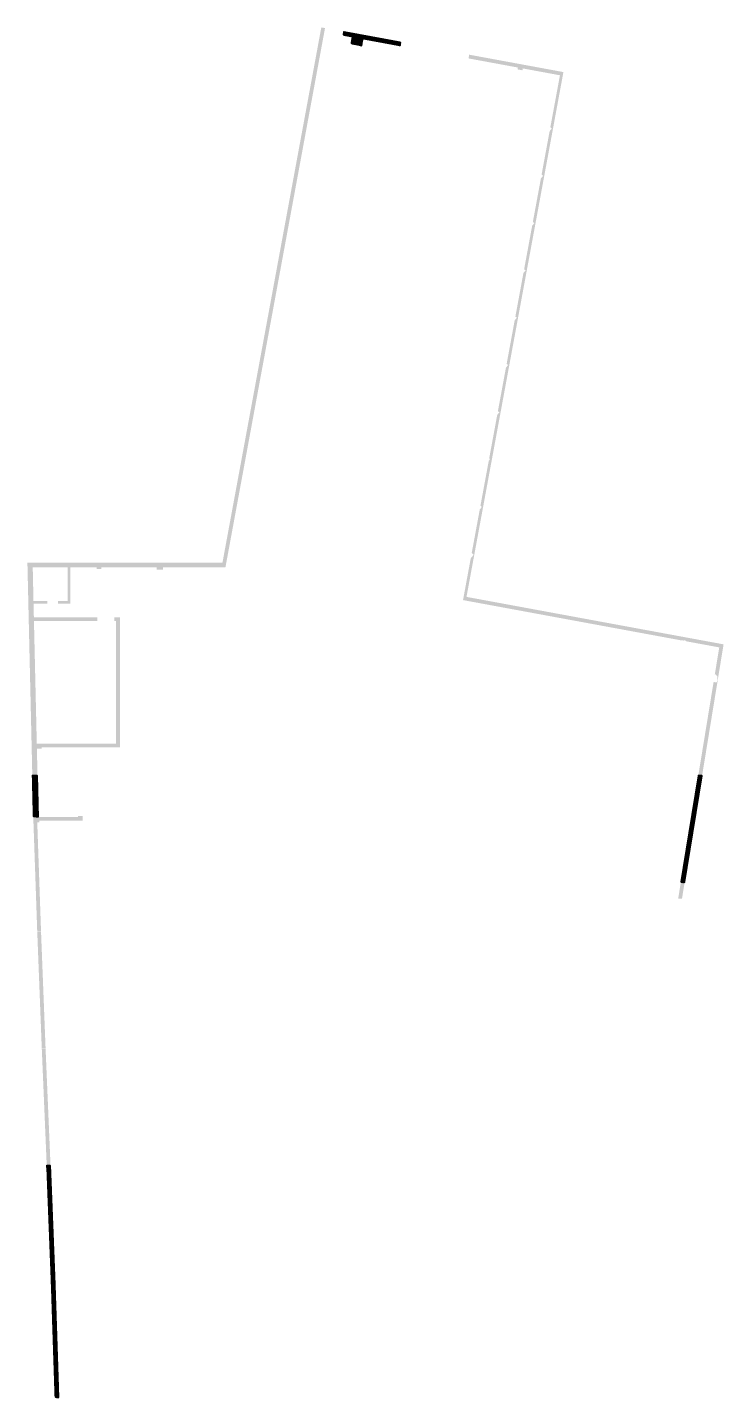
# Model space of a CAD drawing. Extents: x 12205 to 43953, y -13146 to 39013.
# Drawn here: x 40278 to 43953, y 31776 to 39013 of the extents above.
import ezdxf

# ---------------------------------------------------------------- set-up
doc = ezdxf.new("R2010")
doc.units = 0
doc.header["$LTSCALE"] = 100
doc.header["$MEASUREMENT"] = 0
doc.layers.add('4 - HACHURA PAREDE', color=251, linetype='CONTINUOUS')
pattern_1 = [(45, (32745.75725, 29629.88309), (-0.0883883476, 0.0883883476), [])]
pattern_2 = [(45, (32745.75725, 29629.88309), (-0.0883883476, 0.0883883476), [])]

msp = doc.modelspace()

# ---------------------------------------------------------------- hatches: boundary and pattern name
at = {"layer": '4 - HACHURA PAREDE', "ltscale": 0.2}
h = msp.add_hatch(dxfattribs=at)
h.set_pattern_fill('ANSI31', color=256, style=0)
h.set_pattern_definition(pattern_1)
h.paths.add_polyline_path([(40504.7, 36186.6), (40504.7, 36161.6), (40642.7, 36161.6), (40642.7, 36151.6), (40667.7, 36151.6), (40667.7, 36161.6), (40959.7, 36161.6), (40959.7, 36148.6), (40994.2, 36148.6), (40994.2, 36161.6), (41323.2, 36161.6), (41848.9, 39009.5), (41829.3, 39013.1), (41307.5, 36186.6)])
h = msp.add_hatch(dxfattribs=at)
h.set_pattern_fill('ANSI31', color=256, style=0)
h.set_pattern_definition(pattern_1)
h.paths.add_polyline_path([(42048.9, 38952.2), (42245.5, 38915.9), (42249.2, 38935.6), (41948.3, 38991.1), (41944.6, 38971.5), (41992.8, 38962.6), (41986.1, 38926.2), (42042.2, 38915.8)])
h = msp.add_hatch(dxfattribs=at)
h.set_pattern_fill('ANSI31', color=256, style=0)
h.set_pattern_definition(pattern_1)
h.paths.add_polyline_path([(42610.1, 38869), (42606.4, 38849.3), (42867, 38801.2), (42865.2, 38791.4), (42891.3, 38786.5), (42893.1, 38796.4), (43089.3, 38760.2), (43038.6, 38485.3), (43046.2, 38478.8), (43034.9, 38465.5), (42992.4, 38235.5), (43000.1, 38229), (42988.8, 38215.7), (42946.3, 37985.7), (42954, 37979.2), (42942.7, 37965.9), (42900.2, 37735.9), (42907.9, 37729.4), (42896.5, 37716.1), (42854.1, 37486.1), (42861.7, 37479.6), (42850.4, 37466.3), (42808, 37236.3), (42815.6, 37229.7), (42804.3, 37216.5), (42761.8, 36986.5), (42769.5, 36979.9), (42758.2, 36966.7), (42715.7, 36736.6), (42720.3, 36732.8), (42713.6, 36724.9), (42669.6, 36486.8), (42677.3, 36480.3), (42666, 36467), (42662.5, 36448.3, -0.223071), (42662.2, 36446.2, -0.000076), (42662.1, 36446), (42623.5, 36237), (42634.3, 36227.8), (42618.4, 36209.2), (42581.2, 36007.9), (42595.9, 36005.1), (43107.7, 38777.1)])
h = msp.add_hatch(dxfattribs=at)
h.set_pattern_fill('ANSI31', color=256, style=0)
h.set_pattern_definition(pattern_1)
h.paths.add_polyline_path([(40327, 35230.4), (40312.1, 35877.4), (40647.1, 35877.4), (40647.1, 35897.4), (40311.6, 35897.4), (40310, 35968.6), (40382, 35968.6), (40382, 35983.6), (40309.6, 35983.6), (40305.6, 36161.6), (40489.7, 36161.6), (40489.7, 35983.6), (40439.5, 35983.6), (40439.5, 35968.6), (40504.7, 35968.6), (40504.7, 36186.6), (40277.5, 36186.6), (40308.4, 34843.4), (40335.9, 34843.4), (40327.6, 35203.9), (40352.6, 35203.9), (40352.6, 35210.4), (40766.1, 35210.4), (40766.1, 35897.4), (40737.1, 35897.4), (40737.1, 35877.4), (40746.1, 35877.4), (40746.1, 35230.4)])
h = msp.add_hatch(dxfattribs=at)
h.set_pattern_fill('ANSI31', color=256, style=0)
h.set_pattern_definition(pattern_1)
h.paths.add_polyline_path([(43930.4, 35738.4), (43906.8, 35594, -0.057903), (43910, 35596.2, -0.244009), (43913.7, 35590.7, -0.287728), (43920.1, 35586.3, -0.1746), (43919.3, 35576.5, -0.205226), (43918.3, 35557.9, -0.068851), (43916.7, 35553.8, -0.068851), (43912.3, 35554, -0.127715), (43900.7, 35556.6), (43713.5, 34411.2), (43733.7, 34411.2), (43953.3, 35754.5), (42581.2, 36007.9), (42577.6, 35988.2), (43729.7, 35775.5, -0.11743), (43740.5, 35774.4, -0.1746), (43750.3, 35775.4, -0.216693), (43754.5, 35770.9)])
h = msp.add_hatch(dxfattribs=at)
h.set_pattern_fill('ANSI31', color=256, style=0)
h.set_pattern_definition(pattern_2)
h.paths.add_polyline_path([(40330.8, 35064.1), (40303.3, 35064.1), (40308.4, 34843.4), (40335.9, 34843.4)])
h = msp.add_hatch(dxfattribs=at)
h.set_pattern_fill('ANSI31', color=256, style=0)
h.set_pattern_definition(pattern_2)
h.paths.add_polyline_path([(43727.3, 34496.2), (43747.6, 34496.2), (43840.5, 35064.1), (43820.2, 35064.1)])
h = msp.add_hatch(dxfattribs=at)
h.set_pattern_fill('ANSI31', color=256, style=0)
h.set_pattern_definition(pattern_2)
h.paths.add_polyline_path([(40329.5, 34814.4), (40340.5, 34814.4), (40340.5, 34823.4), (40568.4, 34823.4), (40568.4, 34848.4), (40544.4, 34848.4), (40544.4, 34843.4), (40308.4, 34843.4), (40329.4, 34236.9), (40349.5, 34236.9)])
h.paths.add_polyline_path([(40353.4, 33618.9), (40373.5, 33618.9), (40349.5, 34235.9), (40329.5, 34235.9)])
h.paths.add_polyline_path([(40373.5, 33617.9), (40353.5, 33617.9), (40379.4, 33003.9), (40399.5, 33003.9)])
h = msp.add_hatch(dxfattribs=at)
h.set_pattern_fill('ANSI31', color=256, style=0)
h.set_pattern_definition(pattern_2)
h.paths.add_polyline_path([(40423.5, 32386.9), (40403.5, 32386.9), (40423.4, 31775.9), (40443.5, 31775.9)])
h.paths.add_polyline_path([(40399.5, 33002.9), (40379.5, 33002.9), (40403.4, 32387.9), (40423.5, 32387.9)])

doc.saveas('drawing.dxf')
